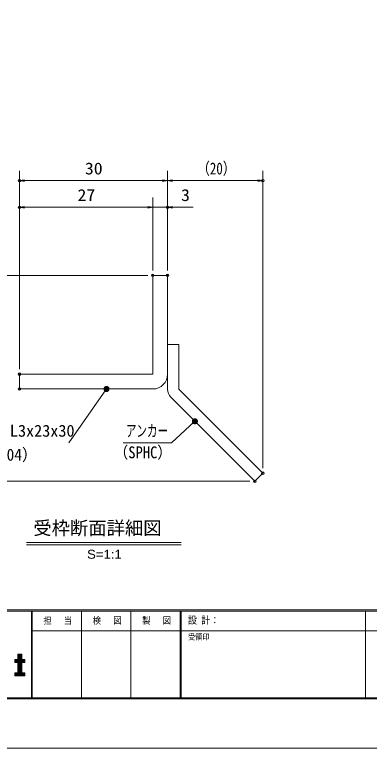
# Model space of a CAD drawing. Units: millimetres, scale not verified, with parts at other scales. Extents: x -1050 to 1050, y -742 to 742.
# Drawn here: x 98 to 458, y -742 to 0 of the extents above; entities that cross this region are included whole.
import ezdxf
from ezdxf.enums import TextEntityAlignment as Align

# ---------------------------------------------------------------- set-up
doc = ezdxf.new("R2010")
doc.units = ezdxf.units.MM
doc.header["$LTSCALE"] = 5
doc.header["$PDMODE"] = 32
doc.header["$PDSIZE"] = 2.5
for name, color, linetype, lineweight in [('0-0_7-図\u3000枠', 4, 'Continuous', 9), ('0-1_寸法注釈', 2, 'Continuous', 9), ('0-2_0', 2, 'Continuous', 9), ('0-3_DEFPOINTS', 134, 'Continuous', 9), ('0-8_アンカー', 7, 'Continuous', 9), ('0-9_枠', 7, 'Continuous', 9)]:
    doc.layers.add(name, color=color, linetype=linetype, lineweight=lineweight)
doc.styles.add('HG丸ｺﾞｼｯｸM-PRO', font='')
doc.styles.add('ＭＳ ゴシック', font='')
doc.styles.get('HG丸ｺﾞｼｯｸM-PRO').set_extended_font_data('HG丸ｺﾞｼｯｸM-PRO')
doc.styles.get('ＭＳ ゴシック').set_extended_font_data('MS Gothic')

# ---------------------------------------------------------------- blocks, each defined once
blk = doc.blocks.new('_OPEN')
at = {"layer": '0-2_0'}
blk.add_line((0, 0), (-5, 0), dxfattribs=at)
blk.add_lwpolyline([(-5, 0.833), (0, 0), (-5, -0.833)], dxfattribs=at)
blk = doc.blocks.new('A$C6EB770D1')
at = {"layer": '0-8_アンカー'}
for p, q in [((130.257, 96.52), (45.237, 11.5)), ((138.388, 88.388), (130.257, 96.52)), ((138.388, 88.388), (53.368, 3.368)), ((0, 11.5), (45.237, 11.5)), ((0, 11.5), (0, 0)), ((0, 0), (45.237, 0))]:
    blk.add_line(p, q, dxfattribs=at)
blk.add_arc((45.237, 11.5), 11.5, 270, 315, dxfattribs=at)
blk = doc.blocks.new('_Dot')
at = {"layer": '0-2_0'}
for p, q in [((-2.5, 0), (-5, 0)), ((2.445, 0.5), (-2.445, 0.5)), ((1.997, 1.5), (-1.997, 1.5)), ((2.289, -0.995), (-2.289, -0.995)), ((1.499, -1.995), (-1.499, -1.995))]:
    blk.add_line(p, q, dxfattribs=at)
for points in [[(2.5, 0), (2.48, 0.313), (2.421, 0.622), (2.324, 0.92), (2.191, 1.204), (2.023, 1.469), (1.822, 1.711), (1.594, 1.926), (1.34, 2.111), (1.064, 2.262), (0.773, 2.378), (0.468, 2.456), (0.157, 2.495), (-0.157, 2.495), (-0.468, 2.456), (-0.773, 2.378), (-1.064, 2.262), (-1.34, 2.111), (-1.594, 1.926), (-1.822, 1.711), (-2.023, 1.469), (-2.191, 1.204), (-2.324, 0.92), (-2.421, 0.622), (-2.48, 0.313), (-2.5, 0), (0, 0)], [(-2.5, 0), (-2.48, -0.313), (-2.421, -0.622), (-2.324, -0.92), (-2.191, -1.204), (-2.023, -1.469), (-1.822, -1.711), (-1.594, -1.926), (-1.34, -2.111), (-1.064, -2.262), (-0.773, -2.378), (-0.468, -2.456), (-0.157, -2.495), (0.157, -2.495), (0.468, -2.456), (0.773, -2.378), (1.064, -2.262), (1.34, -2.111), (1.594, -1.926), (1.822, -1.711), (2.023, -1.469), (2.191, -1.204), (2.324, -0.92), (2.421, -0.622), (2.48, -0.313), (2.5, 0), (0, 0)]]:
    blk.add_lwpolyline(points, close=True, dxfattribs=at)

msp = doc.modelspace()

# ---------------------------------------------------------------- linework, layer by layer
at = {"layer": '0-0_7-図\u3000枠'}
for p, q in [((998.75, -602.5), (-973.75, -602.5)), ((998.75, -603.75), (-973.75, -603.75)), ((115.5, -691.25), (115.5, -603.75)), ((116.25, -691.25), (116.25, -603.75)), ((166.25, -691.25), (166.25, -603.75)), ((216.25, -691.25), (216.25, -603.75)), ((266.25, -691.25), (266.25, -603.75)), ((267, -691.25), (267, -603.75)), ((453.75, -691.25), (453.75, -603.75)), ((640.5, -623.75), (116.25, -623.75)), ((108.886, -652.599), (98.558, -652.599)), ((108.886, -652.667), (98.558, -652.667)), ((108.886, -652.735), (98.558, -652.735)), ((108.886, -652.803), (98.558, -652.803)), ((108.886, -652.872), (98.558, -652.872)), ((108.886, -652.94), (98.558, -652.94)), ((108.886, -653.008), (98.558, -653.008)), ((108.886, -653.076), (98.558, -653.076)), ((108.886, -653.144), (98.558, -653.144)), ((108.886, -653.212), (98.558, -653.212)), ((108.886, -653.28), (98.558, -653.28)), ((108.886, -653.348), (98.558, -653.348)), ((105.557, -647.289), (101.774, -647.289)), ((105.557, -647.289), (101.774, -647.289)), ((105.557, -647.357), (101.774, -647.357)), ((105.557, -647.425), (101.774, -647.425)), ((105.557, -647.493), (101.774, -647.493)), ((105.557, -647.561), (101.774, -647.561)), ((105.557, -647.629), (101.774, -647.629)), ((105.557, -647.697), (101.774, -647.697)), ((105.557, -647.766), (101.774, -647.766)), ((105.557, -647.834), (101.774, -647.834)), ((105.557, -647.902), (101.774, -647.902)), ((105.557, -647.97), (101.774, -647.97)), ((105.557, -648.038), (101.774, -648.038)), ((105.557, -648.106), (101.774, -648.106)), ((105.557, -648.174), (101.774, -648.174)), ((105.557, -648.242), (101.774, -648.242)), ((105.557, -648.31), (101.774, -648.31)), ((105.557, -648.378), (101.774, -648.378)), ((105.557, -648.446), (101.774, -648.446)), ((105.557, -648.514), (101.774, -648.514)), ((105.557, -648.583), (101.774, -648.583)), ((105.557, -648.651), (101.774, -648.651)), ((105.557, -648.719), (101.774, -648.719)), ((105.557, -648.787), (101.774, -648.787)), ((105.557, -648.855), (101.774, -648.855)), ((105.557, -648.923), (101.774, -648.923)), ((105.557, -648.991), (101.774, -648.991)), ((105.557, -649.059), (101.774, -649.059)), ((105.557, -649.127), (101.774, -649.127)), ((105.557, -649.195), (101.774, -649.195)), ((105.557, -649.263), (101.774, -649.263)), ((105.557, -649.331), (101.774, -649.331)), ((105.557, -649.399), (101.774, -649.399)), ((105.557, -649.468), (101.774, -649.468)), ((105.557, -649.536), (101.774, -649.536)), ((105.557, -649.604), (101.774, -649.604)), ((105.557, -649.672), (101.774, -649.672)), ((105.557, -649.74), (101.774, -649.74)), ((105.557, -649.808), (101.774, -649.808)), ((105.557, -649.876), (101.774, -649.876)), ((105.557, -649.944), (101.774, -649.944)), ((105.557, -650.012), (101.774, -650.012)), ((105.557, -650.08), (101.774, -650.08)), ((105.557, -650.148), (101.774, -650.148)), ((105.557, -650.216), (101.774, -650.216)), ((105.557, -650.285), (101.774, -650.285)), ((105.557, -650.353), (101.774, -650.353)), ((105.557, -650.421), (101.774, -650.421)), ((105.557, -650.489), (101.774, -650.489)), ((105.557, -650.557), (101.774, -650.557)), ((105.557, -650.625), (101.774, -650.625)), ((105.557, -650.693), (101.774, -650.693)), ((105.557, -650.761), (101.774, -650.761)), ((105.557, -650.829), (101.774, -650.829)), ((105.557, -650.897), (101.774, -650.897)), ((105.557, -650.965), (101.774, -650.965)), ((105.557, -651.033), (101.774, -651.033)), ((105.557, -651.101), (101.774, -651.101)), ((105.557, -651.17), (101.774, -651.17)), ((105.557, -651.238), (101.774, -651.238)), ((105.557, -651.306), (101.774, -651.306)), ((105.557, -651.374), (101.774, -651.374)), ((105.557, -651.442), (101.774, -651.442)), ((105.557, -651.51), (101.774, -651.51)), ((105.557, -651.578), (101.774, -651.578)), ((105.557, -651.646), (101.774, -651.646)), ((105.557, -651.714), (101.774, -651.714)), ((105.557, -651.782), (101.774, -651.782)), ((105.557, -651.85), (101.774, -651.85)), ((105.557, -651.918), (101.774, -651.918)), ((105.557, -651.986), (101.774, -651.986)), ((105.557, -652.055), (101.774, -652.055)), ((105.557, -652.123), (101.774, -652.123)), ((105.557, -652.191), (101.774, -652.191)), ((105.557, -652.259), (101.774, -652.259)), ((105.557, -652.327), (101.774, -652.327)), ((105.557, -652.395), (101.774, -652.395)), ((105.557, -652.463), (101.774, -652.463)), ((105.557, -652.531), (101.774, -652.531)), ((108.886, -653.416), (98.558, -653.416)), ((108.886, -653.484), (98.558, -653.484)), ((108.886, -653.552), (98.558, -653.552)), ((108.886, -653.62), (98.558, -653.62)), ((108.886, -653.688), (98.558, -653.688)), ((108.886, -653.757), (98.558, -653.757)), ((108.886, -653.825), (98.558, -653.825)), ((108.886, -653.893), (98.558, -653.893)), ((108.886, -653.961), (98.558, -653.961)), ((108.886, -654.029), (98.558, -654.029)), ((108.886, -654.097), (98.558, -654.097)), ((108.886, -654.165), (98.558, -654.165)), ((108.886, -654.233), (98.558, -654.233)), ((108.886, -654.301), (98.558, -654.301)), ((108.886, -654.369), (98.558, -654.369)), ((108.886, -654.437), (98.558, -654.437)), ((108.886, -654.505), (98.558, -654.505)), ((108.886, -654.574), (98.558, -654.574)), ((108.886, -654.642), (98.558, -654.642)), ((108.886, -654.71), (98.558, -654.71)), ((108.886, -654.778), (98.558, -654.778)), ((108.886, -654.846), (98.558, -654.846)), ((108.886, -654.914), (98.558, -654.914)), ((108.886, -654.982), (98.558, -654.982)), ((108.886, -655.05), (98.558, -655.05)), ((108.886, -655.118), (98.558, -655.118)), ((108.886, -655.186), (98.558, -655.186)), ((108.886, -655.254), (98.558, -655.254)), ((108.886, -655.322), (98.558, -655.322)), ((108.886, -655.39), (98.558, -655.39)), ((108.886, -655.459), (98.558, -655.459)), ((105.557, -655.527), (101.774, -655.527)), ((105.557, -655.595), (101.774, -655.595)), ((105.557, -655.663), (101.774, -655.663)), ((105.557, -655.731), (101.774, -655.731)), ((105.557, -655.799), (101.774, -655.799)), ((105.557, -655.867), (101.774, -655.867)), ((105.557, -655.935), (101.774, -655.935)), ((105.557, -656.003), (101.774, -656.003)), ((105.557, -656.071), (101.774, -656.071)), ((105.557, -656.139), (101.774, -656.139)), ((105.557, -656.207), (101.774, -656.207)), ((105.557, -656.275), (101.774, -656.275)), ((105.557, -656.344), (101.774, -656.344)), ((105.557, -656.412), (101.774, -656.412)), ((105.557, -656.48), (101.774, -656.48)), ((105.557, -656.548), (101.774, -656.548)), ((105.557, -656.616), (101.774, -656.616)), ((105.557, -656.684), (101.774, -656.684)), ((105.557, -656.752), (101.774, -656.752)), ((105.557, -656.82), (101.774, -656.82)), ((105.557, -656.888), (101.774, -656.888)), ((105.557, -656.956), (101.774, -656.956)), ((105.557, -657.024), (101.774, -657.024)), ((105.557, -657.092), (101.774, -657.092)), ((105.557, -657.161), (101.774, -657.161)), ((105.557, -657.229), (101.774, -657.229)), ((105.557, -657.297), (101.774, -657.297)), ((105.557, -657.365), (101.774, -657.365)), ((105.557, -657.433), (101.774, -657.433)), ((105.557, -657.501), (101.774, -657.501)), ((105.557, -657.569), (101.774, -657.569)), ((105.557, -657.637), (101.774, -657.637)), ((105.557, -657.705), (101.774, -657.705)), ((105.557, -657.773), (101.774, -657.773)), ((105.557, -657.841), (101.774, -657.841)), ((105.557, -657.909), (101.774, -657.909)), ((105.557, -657.977), (101.774, -657.977)), ((105.557, -658.046), (101.774, -658.046)), ((105.557, -658.114), (101.774, -658.114)), ((105.557, -658.182), (101.774, -658.182)), ((105.557, -658.25), (101.774, -658.25)), ((105.557, -658.318), (101.774, -658.318)), ((105.557, -658.386), (101.774, -658.386)), ((105.557, -658.454), (101.774, -658.454)), ((105.557, -658.522), (101.774, -658.522)), ((105.557, -658.59), (101.774, -658.59)), ((105.557, -658.658), (101.774, -658.658)), ((105.557, -658.726), (101.774, -658.726)), ((105.557, -658.794), (101.774, -658.794)), ((105.557, -658.863), (101.774, -658.863)), ((105.557, -658.931), (101.774, -658.931)), ((105.557, -658.999), (101.774, -658.999)), ((105.557, -659.067), (101.774, -659.067)), ((105.557, -659.135), (101.774, -659.135)), ((105.557, -659.203), (101.774, -659.203)), ((105.557, -659.271), (101.774, -659.271)), ((105.557, -659.339), (101.774, -659.339)), ((105.557, -659.407), (101.774, -659.407)), ((105.557, -659.475), (101.774, -659.475)), ((105.557, -659.543), (101.774, -659.543)), ((105.557, -659.611), (101.774, -659.611)), ((105.557, -659.679), (101.774, -659.679)), ((105.557, -659.748), (101.774, -659.748)), ((105.557, -659.816), (101.774, -659.816)), ((105.557, -659.884), (101.774, -659.884)), ((105.557, -659.952), (101.774, -659.952)), ((105.557, -660.02), (101.774, -660.02)), ((105.557, -660.088), (101.774, -660.088)), ((105.557, -660.156), (101.774, -660.156)), ((105.557, -660.224), (101.774, -660.224)), ((105.557, -660.292), (101.774, -660.292)), ((105.557, -660.36), (101.774, -660.36)), ((105.557, -660.428), (101.774, -660.428)), ((105.557, -660.496), (101.774, -660.496)), ((105.557, -660.564), (101.774, -660.564)), ((105.557, -660.633), (101.774, -660.633)), ((105.557, -660.701), (101.774, -660.701)), ((105.557, -660.769), (101.774, -660.769)), ((108.886, -666.215), (98.558, -666.215)), ((108.886, -666.283), (98.558, -666.283)), ((108.886, -666.351), (98.558, -666.351)), ((108.886, -666.419), (98.558, -666.419)), ((108.886, -666.487), (98.558, -666.487)), ((108.886, -666.555), (98.558, -666.555)), ((108.886, -666.624), (98.558, -666.624)), ((108.886, -666.692), (98.558, -666.692)), ((108.886, -666.76), (98.558, -666.76)), ((108.886, -666.828), (98.558, -666.828)), ((108.886, -666.896), (98.558, -666.896)), ((108.886, -666.964), (98.558, -666.964)), ((108.886, -667.032), (98.558, -667.032)), ((108.886, -667.1), (98.558, -667.1)), ((108.886, -667.168), (98.558, -667.168)), ((108.886, -667.236), (98.558, -667.236)), ((108.886, -667.304), (98.558, -667.304)), ((108.886, -667.372), (98.558, -667.372)), ((108.886, -667.441), (98.558, -667.441)), ((108.886, -667.509), (98.558, -667.509)), ((108.886, -667.577), (98.558, -667.577)), ((108.886, -667.645), (98.558, -667.645)), ((108.886, -667.713), (98.558, -667.713)), ((108.886, -667.781), (98.558, -667.781)), ((108.886, -667.849), (98.558, -667.849)), ((108.886, -667.917), (98.558, -667.917)), ((108.886, -667.985), (98.558, -667.985)), ((108.886, -668.053), (98.558, -668.053)), ((108.886, -668.121), (98.558, -668.121)), ((108.886, -668.189), (98.558, -668.189)), ((105.557, -660.837), (101.774, -660.837)), ((105.557, -660.905), (101.774, -660.905)), ((105.557, -660.973), (101.774, -660.973)), ((105.557, -661.041), (101.774, -661.041)), ((105.557, -661.109), (101.774, -661.109)), ((105.557, -661.177), (101.774, -661.177)), ((105.557, -661.245), (101.774, -661.245)), ((105.557, -661.313), (101.774, -661.313)), ((105.557, -661.381), (101.774, -661.381)), ((105.557, -661.45), (101.774, -661.45)), ((105.557, -661.518), (101.774, -661.518)), ((105.557, -661.586), (101.774, -661.586)), ((105.557, -661.654), (101.774, -661.654)), ((105.557, -661.722), (101.774, -661.722)), ((105.557, -661.79), (101.774, -661.79)), ((105.557, -661.858), (101.774, -661.858)), ((105.557, -661.926), (101.774, -661.926)), ((105.557, -661.994), (101.774, -661.994)), ((105.557, -662.062), (101.774, -662.062)), ((105.557, -662.13), (101.774, -662.13)), ((105.557, -662.198), (101.774, -662.198)), ((105.557, -662.266), (101.774, -662.266)), ((105.557, -662.335), (101.774, -662.335)), ((105.557, -662.403), (101.774, -662.403)), ((105.557, -662.471), (101.774, -662.471)), ((105.557, -662.539), (101.774, -662.539)), ((105.557, -662.607), (101.774, -662.607)), ((105.557, -662.675), (101.774, -662.675)), ((105.557, -662.743), (101.774, -662.743)), ((105.557, -662.811), (101.774, -662.811)), ((105.557, -662.879), (101.774, -662.879)), ((105.557, -662.947), (101.774, -662.947)), ((105.557, -663.015), (101.774, -663.015)), ((105.557, -663.083), (101.774, -663.083)), ((105.557, -663.152), (101.774, -663.152)), ((105.557, -663.22), (101.774, -663.22)), ((105.557, -663.288), (101.774, -663.288)), ((105.557, -663.356), (101.774, -663.356)), ((105.557, -663.424), (101.774, -663.424)), ((105.557, -663.492), (101.774, -663.492)), ((105.557, -663.56), (101.774, -663.56)), ((105.557, -663.628), (101.774, -663.628)), ((105.557, -663.696), (101.774, -663.696)), ((105.557, -663.764), (101.774, -663.764)), ((105.557, -663.832), (101.774, -663.832)), ((105.557, -663.9), (101.774, -663.9)), ((105.557, -663.968), (101.774, -663.968)), ((105.557, -664.037), (101.774, -664.037)), ((105.557, -664.105), (101.774, -664.105)), ((105.557, -664.173), (101.774, -664.173)), ((105.557, -664.241), (101.774, -664.241)), ((105.557, -664.309), (101.774, -664.309)), ((105.557, -664.377), (101.774, -664.377)), ((105.557, -664.445), (101.774, -664.445)), ((105.557, -664.513), (101.774, -664.513)), ((105.557, -664.581), (101.774, -664.581)), ((105.557, -664.649), (101.774, -664.649)), ((105.557, -664.717), (101.774, -664.717)), ((105.557, -664.785), (101.774, -664.785)), ((105.557, -664.853), (101.774, -664.853)), ((105.557, -664.922), (101.774, -664.922)), ((105.557, -664.99), (101.774, -664.99)), ((105.557, -665.058), (101.774, -665.058)), ((105.557, -665.126), (101.774, -665.126)), ((105.557, -665.194), (101.774, -665.194)), ((105.557, -665.262), (101.774, -665.262)), ((105.557, -665.33), (101.774, -665.33)), ((105.557, -665.398), (101.774, -665.398)), ((105.557, -665.466), (101.774, -665.466)), ((105.557, -665.534), (101.774, -665.534)), ((105.557, -665.602), (101.774, -665.602)), ((105.557, -665.67), (101.774, -665.67)), ((105.557, -665.739), (101.774, -665.739)), ((105.557, -665.807), (101.774, -665.807)), ((105.557, -665.875), (101.774, -665.875)), ((105.557, -665.943), (101.774, -665.943)), ((105.557, -666.011), (101.774, -666.011)), ((105.557, -666.079), (101.774, -666.079)), ((105.557, -666.147), (101.774, -666.147)), ((108.886, -668.257), (98.558, -668.257)), ((108.886, -668.326), (98.558, -668.326)), ((108.886, -668.394), (98.558, -668.394)), ((108.886, -668.462), (98.558, -668.462)), ((108.886, -668.53), (98.558, -668.53)), ((108.886, -668.598), (98.558, -668.598)), ((108.886, -668.666), (98.558, -668.666)), ((108.886, -668.734), (98.558, -668.734)), ((108.886, -668.802), (98.558, -668.802)), ((108.886, -668.87), (98.558, -668.87)), ((108.886, -668.938), (98.558, -668.938)), ((108.886, -669.006), (98.558, -669.006)), ((108.886, -669.074), (98.558, -669.074)), ((1000, -692.5), (-975, -692.5)), ((998.75, -691.25), (-973.75, -691.25))]:
    msp.add_line(p, q, dxfattribs=at)
for points in [[(108.886, -655.524), (108.886, -652.584), (105.557, -652.584), (105.557, -647.285), (101.774, -647.285), (101.774, -652.584), (98.558, -652.584), (98.558, -655.524), (101.774, -655.524), (101.774, -666.169), (98.558, -666.169), (98.558, -669.108), (108.886, -669.108), (108.886, -666.169), (105.557, -666.169), (105.557, -655.524)], [(105.557, -655.524), (108.886, -655.524), (108.886, -652.584), (105.557, -652.584), (105.557, -647.285), (101.774, -647.285), (101.774, -652.584), (98.558, -652.584), (98.558, -655.524), (101.774, -655.524), (101.774, -666.169), (98.558, -666.169), (98.558, -669.108), (108.886, -669.108), (108.886, -666.169), (105.557, -666.169)]]:
    msp.add_lwpolyline(points, close=True, dxfattribs=at)
at = {"layer": '0-1_寸法注釈'}
for p, q in [((103.317, -358.808), (103.317, -157.974)), ((253.317, -258.808), (253.317, -157.974)), ((253.317, -258.808), (253.317, -157.974)), ((349.838, -459.065), (349.838, -157.974)), ((248.317, -167.974), (108.317, -167.974)), ((258.317, -167.974), (344.838, -167.974)), ((103.317, -358.808), (103.317, -184.9)), ((238.317, -258.808), (238.317, -184.9)), ((238.317, -258.808), (238.317, -184.9)), ((253.317, -258.808), (253.317, -184.9)), ((233.317, -194.9), (108.317, -194.9)), ((233.317, -194.9), (228.317, -194.9)), ((238.317, -194.9), (253.317, -194.9)), ((258.317, -194.9), (279.431, -194.9)), ((233.317, -263.808), (3.092, -263.808)), ((233.317, -263.808), (33.469, -263.808)), ((153.417, -433.398), (190.887, -379.629)), ((336.706, -472.197), (3.092, -472.197)), ((110.481, -534.048), (267.192, -534.048)), ((110.481, -536.548), (267.192, -536.548))]:
    msp.add_line(p, q, dxfattribs=at)
msp.add_lwpolyline([(208.428, -433.428), (257.481, -433.428), (280.286, -412.189)], dxfattribs=at)
at = {"layer": '0-3_DEFPOINTS'}
msp.add_lwpolyline([(-1050, -742.5), (-1050, 742.5), (1050, 742.5), (1050, -742.5)], close=True, dxfattribs=at)
for p in [(103.317, -167.974), (349.838, -167.974), (103.317, -194.9), (253.317, -194.9), (238.317, -263.808), (253.317, -263.808), (253.317, -263.808), (103.317, -363.808), (103.317, -378.808), (349.838, -464.065), (341.706, -472.197)]:
    msp.add_point(p, dxfattribs=at)
at = {"layer": '0-9_枠'}
for p, q in [((238.317, -263.808), (253.317, -263.808)), ((238.317, -363.808), (238.317, -263.808)), ((253.317, -263.808), (253.317, -363.808)), ((103.317, -363.808), (238.317, -363.808)), ((103.317, -363.808), (103.317, -378.808)), ((103.317, -378.808), (238.317, -378.808))]:
    msp.add_line(p, q, dxfattribs=at)
msp.add_arc((238.317, -363.808), 15, 270, 0, dxfattribs=at)

# ---------------------------------------------------------------- block references
at = {"layer": '0-1_寸法注釈'}
for name, p, rotation in [('_OPEN', (103.317, -167.974), 180), ('_OPEN', (253.317, -167.974), 180), ('_OPEN', (103.317, -194.9), 180), ('_OPEN', (253.317, -194.9), 180), ('_Dot', (191.459, -378.808), 55.12857), ('_Dot', (281.033, -411.523), 41.73927)]:
    msp.add_blockref(name, p, dxfattribs=dict(at, rotation=rotation))
for p in [(253.317, -167.974), (349.838, -167.974), (238.317, -194.9), (238.317, -194.9)]:
    msp.add_blockref('_OPEN', p, dxfattribs=at)
at = {"layer": '0-8_アンカー', "rotation": 270}
msp.add_blockref('A$C6EB770D1', (253.317, -333.808), dxfattribs=at)

# ---------------------------------------------------------------- texts
at = {"layer": '0-0_7-図\u3000枠', "color": 5, "style": 'ＭＳ ゴシック', "width": 0.9}
for s, height, p in [('担   当', 6.735, (127.433, -618.562)), ('検   図', 6.735, (177.517, -618.562)), ('製   図', 6.735, (227.517, -618.562)), ('設 計：', 7.216, (274.038, -618.654)), ('受領印', 5.773, (274.038, -634.42))]:
    msp.add_text(s, height=height, dxfattribs=at).set_placement(p, align=Align.BOTTOM_LEFT)
at = {"layer": '0-1_寸法注釈', "color": 7}
for s, height, style, width, p in [('（20）', 12.02, 'ＭＳ ゴシック', 0.8, (283.063, -165.287)), ('30', 12.02, 'ＭＳ ゴシック', 1.1, (169.584, -165.287)), ('27', 12.02, 'ＭＳ ゴシック', 1.1, (162.084, -192.213)), ('3', 12.02, 'ＭＳ ゴシック', 1.1, (267.007, -192.213)), ('アンカー', 12.02, 'ＭＳ ゴシック', 0.65, (211.133, -430.741)), ('（SUS304）', 12.02, 'ＭＳ ゴシック', 0.95, (43.654, -454.979)), ('（SPHC）', 12.02, 'ＭＳ ゴシック', 0.9, (198.773, -452.594)), ('S=1:1', 9.062, 'HG丸ｺﾞｼｯｸM-PRO', 1.1, (171.761, -553.35))]:
    msp.add_text(s, height=height, dxfattribs=dict(at, style=style, width=width)).set_placement(p, align=Align.BOTTOM_LEFT)
for s, height, style, p in [('B枠\u3000L3x23x30', 12.03, 'ＭＳ ゴシック', (52.612, -430.711)), ('受枠断面詳細図', 13.6, 'HG丸ｺﾞｼｯｸM-PRO', (117.372, -530.423))]:
    msp.add_text(s, height=height, dxfattribs=dict(at, style=style)).set_placement(p, align=Align.BOTTOM_LEFT)

doc.saveas('drawing.dxf')
